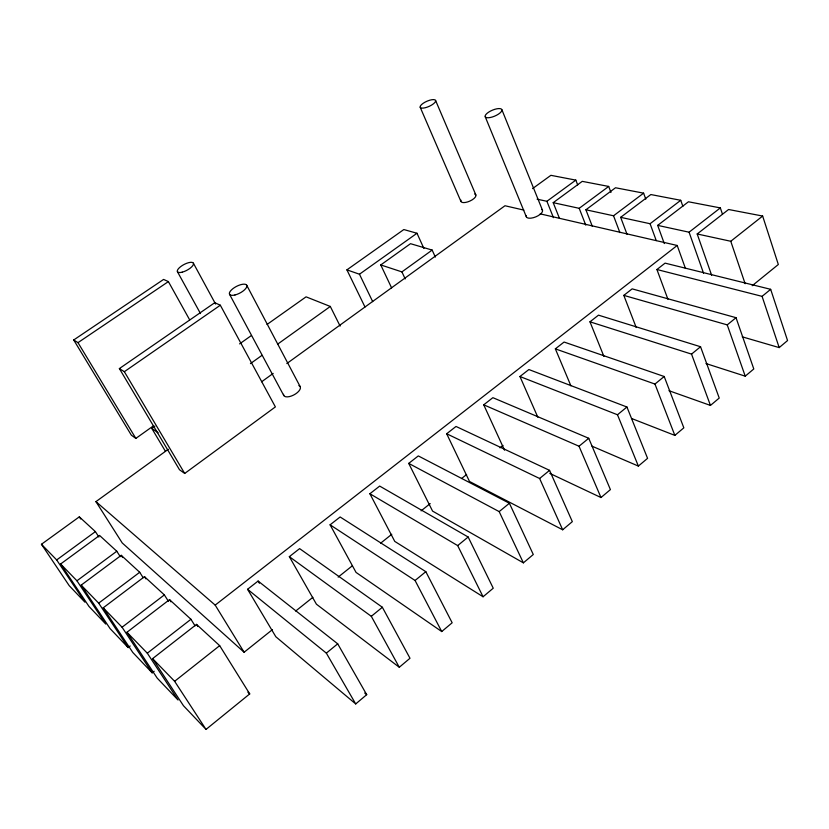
<?xml version="1.0" encoding="UTF-8"?>
<svg xmlns="http://www.w3.org/2000/svg" width="829" height="829" viewBox="0 0 829 829"><rect width="100%" height="100%" fill="white"/><g stroke="black" fill="none" stroke-linecap="round" stroke-linejoin="round"><path stroke-width="1.24" d="M355.703 703.935L366.708 694.681L337.704 643.832L258.109 581.056L247.57 589.284L275.829 636.745L355.703 703.935L326.346 653.128L247.57 589.284M399.277 667.272L409.992 658.257L382.356 607.263L299.621 548.622L289.342 556.663L316.429 604.206L399.277 667.272L371.309 616.32L289.342 556.663M441.722 631.553L452.157 622.776L425.826 571.678L340.139 516.975L330.097 524.819L356.055 572.424L441.722 631.553L415.07 580.487L330.097 524.819M483.069 596.766L493.245 588.207L468.157 537.016L379.682 486.084L369.889 493.742L394.759 541.399L483.069 596.766L457.67 545.596L369.889 493.742M523.379 562.85L533.285 554.508L509.389 503.255L418.303 455.919L408.728 463.39L432.562 511.089L523.379 562.85L499.182 511.617L408.728 463.39M562.663 529.783L572.331 521.648L549.565 470.354L456.023 426.458L446.676 433.754L469.504 481.473L562.663 529.783L539.617 478.499L446.676 433.754M549.803 473.39L600.984 497.545L610.413 489.607L588.735 438.282L492.872 397.671L483.732 404.811L504.54 450.199M592.01 446.178L638.371 466.085L647.573 458.344L626.931 407.008L528.881 369.537L519.949 376.511L537.834 417.246M631.719 418.552L674.847 435.391L683.832 427.837L664.195 376.501L564.083 342.045L555.357 348.864L570.901 385.827M668.972 390.708L710.453 405.433L719.23 398.055L700.546 346.74L598.497 315.155L589.968 321.818L603.895 356.387M705.976 363.548L745.23 376.169L753.789 368.967L736.028 317.683L632.154 288.865L623.812 295.383L636.226 327.538M742.245 336.833L779.187 347.6L787.55 340.564L770.669 289.321L665.086 263.135L656.92 269.518L667.925 299.259M326.346 653.128L337.704 643.832M371.309 616.32L382.356 607.263M415.07 580.487L425.826 571.678M457.67 545.596L468.157 537.016M499.182 511.617L509.389 503.255M539.617 478.499L549.565 470.354M483.732 404.811L579.036 446.23L588.735 438.282M519.949 376.511L617.481 414.759L626.931 407.008M555.357 348.864L654.962 384.055L664.195 376.501M589.968 321.818L691.541 354.107L700.546 346.74M623.812 295.383L727.24 324.885L736.028 317.683M656.92 269.518L762.079 296.357L770.669 289.321M206.017 729.416L249.716 693.914L219.675 645.656L196.504 624.392L152.598 658.63L183.468 705.717L206.017 729.416L174.629 681.293L152.598 658.63M752.214 285.715L778.327 264.503L762.649 216.048L728.577 209.499L697.189 233.975L711.645 275.269M168.308 449.277L95.936 501.628L122.246 542.974L244.109 652.247L272.43 629.625M295.684 611.046L312.885 597.305M338.17 577.108L352.325 565.803M380.646 543.182L391.765 534.29M421.101 510.861L430.199 503.597M461.556 478.551L466.613 474.509M499.98 447.847L503.016 445.422M174.629 681.293L219.675 645.656M697.189 233.975L730.764 241.27L762.649 216.048M168.494 601.429L164.36 594.901L144.495 576.673L103.221 607.823L132.806 652.475L152.163 672.827L154.173 671.252M95.936 501.628L215.188 605.108L677.2 245.477L685.469 268.503M190.939 619.284L169.52 599.626L126.961 632.258L147.313 653.19L190.939 619.284L195.053 625.843M664.278 243.539L657.677 225.384L689.075 232.203L720.339 207.913L722.38 213.944M143.168 577.709L139.707 572.279L121.241 555.326L81.169 585.129L110.122 628.651L128.143 647.573L130.184 645.998M657.677 225.384L688.453 201.779L720.339 207.913M103.221 607.823L122.07 627.221L164.36 594.901M627.014 234.244L620.652 217.333L650.081 223.726L680.744 200.297L682.858 206.307M620.652 217.333L650.848 194.546L680.744 200.297M81.169 585.129L98.682 603.149L139.707 572.279M592.279 226.224L585.896 209.778L613.533 215.778L643.605 193.157L645.791 199.157M585.896 209.778L615.512 187.758L643.605 193.157M116.785 551.244L99.563 535.441L60.621 564L76.942 580.787L116.785 551.244L120.257 556.663M559.295 217.944L553.202 202.67L579.202 208.317L608.693 186.442L610.952 192.442M553.202 202.67L582.248 181.354L608.693 186.442M184.691 473.463L275.383 406.915L220.327 305.227L214.784 302.699L119.376 368.584L179.478 469.722L184.691 473.463L124.34 371.693L119.376 368.584M95.397 531.617L79.304 516.85L41.45 544.27L56.683 559.948L95.397 531.617L98.889 537.037M537.099 199.167L546.891 201.292L575.834 180.121L577.689 184.929M261.653 381.754L273.187 373.413M286.824 363.548L504.985 205.747L523.845 210.1M532.57 188.597L550.891 175.323L575.834 180.121M432.168 250.078L410.521 243.685L380.76 264.938L401.91 271.891L432.168 250.078L435.339 257.094M250.431 363.62L261.995 355.351M277.756 344.066L330.305 306.461L340.118 326.098M189.665 319.859L168.391 281.601L163.593 279.425L73.719 339.973L131.345 435.163L135.852 438.406L153.624 425.723M165.406 451.277L151.79 428.406L154.888 426.199M416.987 233.26L403.827 229.55L346.905 269.86L359.465 274.223L416.987 233.26L423.909 248.503M239.591 343.89L251.197 335.672M267.031 324.471L306.077 296.844L330.305 306.461M124.34 371.693L220.327 305.227M73.719 339.973L77.988 342.646L168.391 281.601M540.187 213.861L677.2 245.477M151.79 428.406L158.121 432.748M364.708 693.044L366.708 694.681M247.902 692.194L249.716 693.914M41.45 544.27L69.211 585.657L84.921 602.165L56.683 559.948M60.621 564L88.972 606.424L105.78 624.082L76.942 580.787M98.682 603.149L128.143 647.573M126.961 632.258L157.189 678.101L178.048 700.018L147.313 653.19M122.07 627.221L152.163 672.827M79.304 516.85L80.682 518.975M121.241 555.326L122.63 557.513M144.495 576.673L145.883 578.86M169.52 599.626L170.898 601.823M196.504 624.392L197.851 626.537M215.188 605.108L244.109 652.247M77.988 342.646L135.852 438.406M258.109 581.056L259.415 583.264M177.406 271.663L200.504 313.59M193.375 263.166L215.581 304.056M229.56 294.326L283.777 395.537M246.669 285.166L300.16 386.615M346.905 269.86L364.978 306.999M359.465 274.223L372.687 301.621M380.76 264.938L391.609 287.891M401.91 271.891L405.184 278.917M420.179 107.242L460.914 201.416M579.036 446.23L600.984 497.545M435.588 100.454A8.425 2.798 -24 0 1 424.976 107.801A8.425 2.798 -24 0 1 423.111 103.335A8.425 2.798 -24 0 1 435.588 100.454L475.856 194.96M485.234 116.775L526.374 216.908M617.481 414.759L638.371 466.085M501.887 109.729A9.046 3.181 -23.1 0 1 490.146 117.531A9.046 3.181 -23.1 0 1 488.54 112.226A9.046 3.181 -23.1 0 1 501.887 109.729L542.508 210.286M546.891 201.292L553.461 217.664M579.202 208.317L585.761 225.136M654.962 384.055L674.847 435.391M613.533 215.778L619.895 232.607M691.541 354.107L710.453 405.433M650.081 223.726L656.247 240.576M689.075 232.203L703.562 273.259M727.24 324.885L745.23 376.169M730.764 241.27L745.136 283.725M762.079 296.357L779.187 347.6M474.665 194.027A8.135 3.223 -23.6 0 1 469.867 201.074A8.135 3.223 -23.6 0 1 460.976 200.162M299.766 386.138A9.326 4.269 -28.1 0 1 293.549 395.091A9.326 4.269 -28.1 0 1 283.508 394.303M298.875 385.62A9.326 4.269 -28.1 0 1 299.507 385.941M541.865 209.436A8.725 3.648 -22.4 0 1 535.752 216.887A8.725 3.648 -22.4 0 1 526.249 215.851M182.204 272.171A9.046 3.233 -28.1 0 0 193.468 263.373A9.046 3.233 -28.1 0 0 180.535 266.731A9.046 3.233 -28.1 0 0 182.204 272.171M234.97 294.979A9.699 3.741 -27.7 0 0 246.783 285.404A9.699 3.741 -27.7 0 0 232.617 288.896A9.699 3.741 -27.7 0 0 234.97 294.979"/></g></svg>
